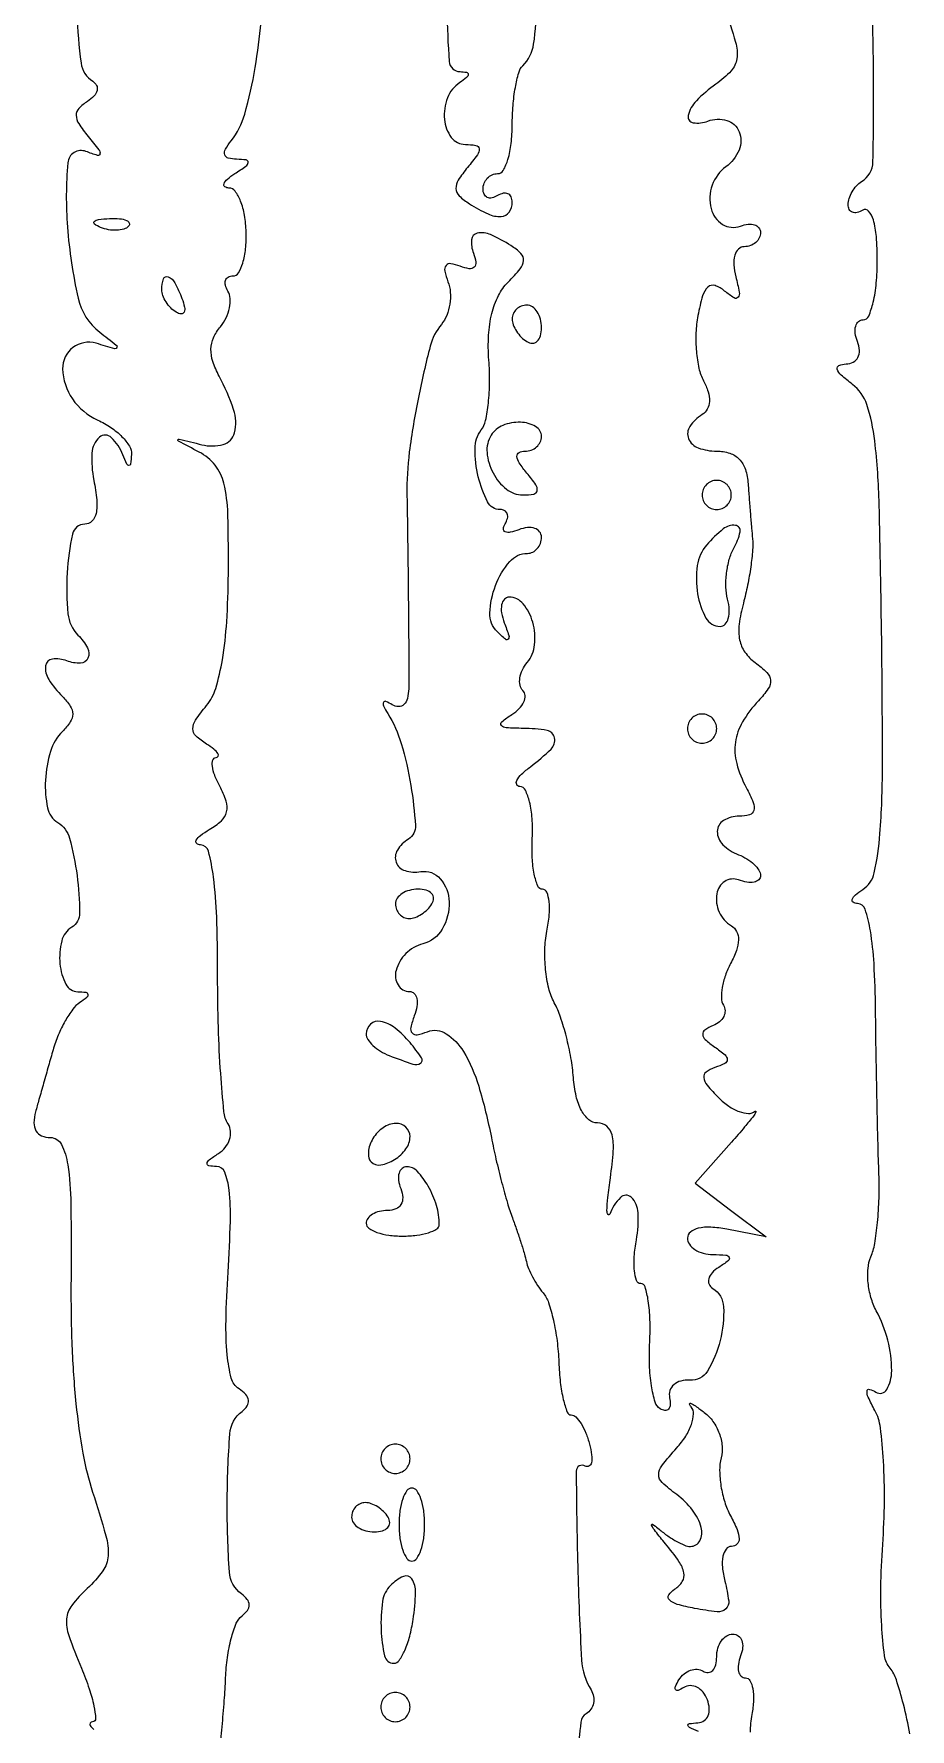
# Model space of a CAD drawing. Extents: x 254 to 922, y 86 to 1093.
# Drawn here: x 283.2 to 343.2, y 627.5 to 743.6 of the extents above; entities that cross this region are included whole.
import ezdxf

# ---------------------------------------------------------------- set-up
doc = ezdxf.new("R2010")
doc.units = 0

msp = doc.modelspace()

# ---------------------------------------------------------------- linework, layer by layer
for points in [[(343.234148, 627.159414, 0.01655), (342.785505, 629.19528, 0.015426), (342.301875, 630.87179, 0.095545), (341.87252, 631.653604, -0.141835), (341.496264, 632.517086, -0.017391), (341.300081, 634.589884, -0.018917), (341.243675, 637.181904, -0.012935), (341.36716, 640.124487, 0.013997), (341.4855, 643.095044, 0.017535), (341.421423, 645.85151, 0.01718), (341.209701, 648.129792, 0.091347), (340.830581, 649.316562, -0.012711), (340.375616, 650.221219, -0.124751), (340.29463, 650.637073, -0.480338), (340.460533, 650.755344, -0.069439), (340.900232, 650.56166, 0.425972), (341.647325, 650.753867, 0.128073), (341.983162, 652.022241, 0.065048), (341.718493, 654.114441, 0.058981), (340.922997, 656.143882, -0.054344), (340.563199, 657.037387, -0.043653), (340.370438, 658.056248, -0.045179), (340.361142, 659.041447, -0.080144), (340.554333, 659.828141, 0.058848), (340.818023, 660.734242, 0.016937), (341.010147, 662.183891, 0.016789), (341.117196, 663.845968, 0.017141), (341.111349, 665.5, -0.003162), (341.047494, 667.527177, -0.001094), (340.980213, 670.454688, -0.001087), (340.920143, 673.681006, -0.001263), (340.877426, 676.75, 0.010756), (340.773571, 679.905187, 0.028331), (340.522931, 682.152655, 0.036245), (340.159284, 683.637567, 0.321658), (339.647413, 684.015313, -0.138929), (339.34646, 684.104936, -0.351959), (339.277678, 684.306778, -0.132199), (339.494268, 684.615829, -0.032388), (340, 684.986031, 0.200641), (340.791837, 686.124699, 0.033979), (341.179121, 688.801572, 0.018919), (341.351571, 693.347504, 0.003166), (341.297041, 702.076078, 0.00296), (341.125695, 711.338146, 0.022352), (340.823515, 715.70347, 0.050139), (340.284157, 718.185221, 0.15312), (339.297041, 719.573557, -0.019339), (338.522211, 720.209821, -0.135563), (338.258806, 720.616169, -0.387257), (338.373784, 720.864705, -0.094055), (338.856989, 720.968197, 0.113011), (339.350388, 721.093394, 0.15767), (339.669807, 721.413408, 0.135432), (339.770033, 721.90163, 0.075055), (339.638374, 722.5, -0.055937), (339.488865, 723.074366, -0.100118), (339.516384, 723.559375, -0.147206), (339.710807, 723.877514, -0.184534), (340.031385, 724, 0.30182), (340.406881, 724.249382, 0.041033), (340.715469, 725.192336, 0.036071), (340.929926, 726.503381, 0.022511), (341, 728.059017, 0.019531), (340.936318, 729.688628, 0.051222), (340.726474, 730.83874, 0.106919), (340.402624, 731.437431, 0.369423), (340, 731.5, -0.076764), (339.617617, 731.338175, -0.154201), (339.29375, 731.357263, -0.186277), (339.079239, 731.550471, -0.117858), (339, 731.881966, -0.079891), (339.068329, 732.306876, -0.053415), (339.272103, 732.756385, -0.052535), (339.571946, 733.161368, -0.068841), (339.926308, 733.454456, 0.254453), (340.698946, 734.807376, 0.00771), (340.733349, 741.500439, 0.006843), (340.572184, 748.224107, 0.403228)], [(330.565466, 745.25, -0.014446), (331.287129, 743.011647, -0.101102), (331.380038, 741.873832, -0.159067), (330.990468, 741.036657, -0.051565), (329.947628, 740.128028, 0.044492), (328.606757, 738.992611, 0.142331), (328.054191, 737.97265, 0.434361), (328.390155, 737.487654, 0.128663), (329.398849, 737.599558, -0.166178), (330.695447, 737.647635, -0.229305), (331.540102, 736.871572, -0.195622), (331.528113, 735.607633, -0.136736), (330.635404, 734.475352, 0.151307), (329.692681, 733.206764, 0.145651), (329.613421, 731.606415, 0.196144), (330.394509, 730.528697, 0.234851), (331.629042, 730.411145, -0.061879), (332.153721, 730.541104, -0.108279), (332.597281, 730.498162, -0.150891), (332.888739, 730.293696, -0.166391), (333, 729.968615, -0.114529), (332.914242, 729.599134, -0.100368), (332.67199, 729.284531, -0.093671), (332.309772, 729.073401, -0.085442), (331.883369, 729, 0.198766), (331.492387, 728.838179, 0.12864), (331.241384, 728.409871, 0.085781), (331.173018, 727.748916, 0.04696), (331.304694, 726.942849, -0.014784), (331.545749, 725.895471, -0.218107), (331.460782, 725.537178, -0.387954), (331.189138, 725.491021, -0.030228), (330.542142, 725.965025, 0.090317), (329.885453, 726.334576, 0.275738), (329.404587, 726.234258, 0.138216), (329.034825, 725.634301, 0.022192), (328.713732, 724.28282, 0.037546), (328.578599, 723.100757, 0.031049), (328.608153, 721.833125, 0.032128), (328.783622, 720.669136, 0.069497), (329.09562, 719.821332, -0.047604), (329.410088, 719.06972, -0.085497), (329.496886, 718.40861, -0.111706), (329.354386, 717.87833, -0.133843), (329.002704, 717.501671, 0.106273), (328.165114, 716.69705, 0.248181), (328.074873, 715.858376, 0.214867), (328.735408, 715.220237, 0.086428), (330, 715, -0.078217), (330.894922, 714.859141, -0.124474), (331.548106, 714.449711, -0.114555), (331.96277, 713.750191, -0.059919), (332.152314, 712.75, 0.001832), (332.221639, 711.778756, 0.001414), (332.304099, 710.720313, 0.00143), (332.386746, 709.732086, 0.003427), (332.455139, 709, -0.045815), (332.461648, 708.228824, -0.014587), (332.332825, 707.086481, -0.014423), (332.114254, 705.815555, -0.015593), (331.827395, 704.592276, 0.032286), (331.537666, 703.140427, 0.082317), (331.571735, 702.070825, 0.106192), (331.93204, 701.236582, 0.080205), (332.635468, 700.524602, -0.037336), (333.433349, 699.844318, -0.177889), (333.683372, 699.310542, -0.175173), (333.530205, 698.736782, -0.035992), (332.860897, 697.908516, 0.053986), (331.769488, 696.454016, 0.099255), (331.280493, 695.062831, 0.100965), (331.369556, 693.607125, 0.057323), (332.02168, 691.95949, -0.023923), (332.503336, 690.945769, -0.161143), (332.545123, 690.398321, -0.271391), (332.25015, 690.096167, -0.066952), (331.535184, 690, 0.135436), (330.47134, 689.706449, 0.260406), (330.042892, 688.963039, 0.206169), (330.421353, 688.050919, 0.101456), (331.5, 687.361626, -0.046632), (332.073834, 687.077603, -0.052856), (332.559375, 686.702003, -0.060245), (332.891862, 686.296202, -0.142471), (333, 685.924396, -0.209945), (332.877126, 685.644659, -0.13955), (332.559375, 685.484956, -0.08982), (332.07468, 685.480468, -0.049166), (331.5, 685.638374, 0.240913), (330.549234, 685.536821, 0.211707), (330.002241, 684.691497, 0.147069), (330.172004, 683.441419, 0.148631), (331.002704, 682.498329, -0.140543), (331.365618, 682.099244, -0.119726), (331.490415, 681.542196, -0.082486), (331.356357, 680.815906, -0.036084), (330.95646, 679.918645, 0.037663), (330.595864, 679.102653, 0.04217), (330.37793, 678.27182, 0.04656), (330.320189, 677.544181, 0.135752), (330.459986, 677.064743, -0.134429), (330.571959, 676.684412, -0.121579), (330.481154, 676.28381, -0.103856), (330.194566, 675.92344, -0.076857), (329.756231, 675.661541, 0.050975), (329.191039, 675.362237, 0.269988), (329.043259, 675.059803, 0.19576), (329.218468, 674.705737, 0.02838), (329.863153, 674.197182, -0.020847), (330.571284, 673.655674, -0.220974), (330.722538, 673.335476, -0.28883), (330.557689, 673.070189, -0.032683), (329.872081, 672.790694, 0.076878), (329.275752, 672.483864, 0.274226), (329.112652, 672.105342, 0.144435), (329.342704, 671.583666, 0.020798), (330.139881, 670.717262, 0.046134), (330.824704, 670.148364, 0.061913), (331.540718, 669.778032, 0.077199), (332.178344, 669.649069, 0.183314), (332.630952, 669.797619, -0.787378), (332.685747, 669.755594, -0.058999), (332.514128, 669.466227, -0.012974), (331.912939, 668.721461, -0.004559), (331.012888, 667.683155), (328.525777, 664.86631), (330.952942, 663.035496), (333.380107, 661.204682), (330.690054, 661.718918, 0.032698), (329.589668, 661.855523, 0.069718), (328.737162, 661.786258, 0.11315), (328.199358, 661.529367, 0.228832), (328, 661.116577, 0.153786), (328.134534, 660.689513, 0.096881), (328.514063, 660.323496, 0.079717), (329.080851, 660.073761, 0.061872), (329.75, 659.984687, -0.015461), (330.63092, 659.949724, -0.276177), (330.854177, 659.793849, -0.350217), (330.794125, 659.560005, -0.02023), (330.143237, 659.109687, 0.061186), (329.686859, 658.735316, 0.120578), (329.454558, 658.331072, 0.171928), (329.476399, 657.960984, 0.155676), (329.726506, 657.669028, -0.247504), (330.470363, 656.40517, -0.072989), (330.240877, 654.094981, -0.075298), (329.368017, 652.001609, -0.282058), (328.155129, 651.376923, 0.08048), (327.543639, 651.323965, 0.117824), (327.06691, 651.074824, 0.137245), (326.800635, 650.670061, 0.129129), (326.774777, 650.17567, -0.059561), (326.814931, 649.707718, -0.170217), (326.698309, 649.407558, -0.244408), (326.45674, 649.310064, -0.11494), (326.128605, 649.420517, -0.187774), (325.782903, 649.879066, -0.029861), (325.538255, 650.999012, -0.029583), (325.401163, 652.419474, -0.022023), (325.412149, 653.994847, 0.019304), (325.431201, 655.530179, 0.031741), (325.314937, 656.823486, 0.033865), (325.102507, 657.769801, 0.33202), (324.794058, 658, -0.322764), (324.512894, 658.202606, -0.056123), (324.368363, 658.88125, -0.042847), (324.356676, 659.849916, -0.025207), (324.5, 661, 0.0538), (324.623863, 662.849003, 0.193818), (324.147652, 663.905432, 0.412801), (323.410001, 663.891728, 0.098935), (322.674954, 662.75, -0.593278), (322.559019, 662.735421, -0.162398), (322.486079, 662.96875, -0.023567), (322.546775, 663.88529, -0.007391), (322.722463, 665.25, 0.017489), (322.921859, 667.09184, 0.075917), (322.835753, 668.183979, 0.16251), (322.473666, 668.771357, 0.175821), (321.84355, 669, -0.177489), (321.24497, 669.219394, -0.095094), (320.74439, 669.840271, -0.067372), (320.380046, 670.824977, -0.035963), (320.188345, 672.111263, 0.024945), (320.018899, 673.449707, 0.018796), (319.70478, 674.899296, 0.019121), (319.305097, 676.242477, 0.041008), (318.875071, 677.233431, -0.064108), (318.503469, 678.210719, -0.033328), (318.284075, 679.498996, -0.032496), (318.233108, 680.872839, -0.042402), (318.374434, 682.122168, 0.027695), (318.532173, 683.22538, 0.047382), (318.524694, 684.154637, 0.065334), (318.372084, 684.797077, 0.311279), (318.077716, 685, -0.30674), (317.750633, 685.2215, -0.045226), (317.510022, 686.028125, -0.038156), (317.370017, 687.158538, -0.023492), (317.37005, 688.5, 0.027492), (317.35934, 689.843434, 0.043518), (317.18747, 690.981217, 0.054165), (316.898425, 691.785193, 0.278425), (316.517334, 692.031803, -0.282477), (316.305288, 692.171293, -0.237416), (316.312904, 692.444494, -0.079718), (316.644822, 692.878248, -0.027312), (317.25, 693.392046, 0.030139), (318.653821, 694.597607, 0.252499), (318.897445, 695.367915, 0.313524), (318.381539, 695.873019, 0.040116), (316.75, 696.015313, -0.011912), (315.586888, 696.050949, -0.209822), (315.258278, 696.217086, -0.419686), (315.285582, 696.474517, -0.026629), (315.97104, 696.96094, 0.055532), (316.481565, 697.369465, 0.088307), (316.800705, 697.827231, 0.122104), (316.883519, 698.258627, 0.185084), (316.729716, 698.603618, -0.147684), (316.534389, 698.967931, -0.08807), (316.522878, 699.463708, -0.074281), (316.693399, 700.013464, -0.060993), (317.025929, 700.531243, 0.148644), (317.534103, 701.741284, 0.093552), (317.404324, 703.280947, 0.104056), (316.750619, 704.542694, 0.22504), (315.786022, 705, 0.210719), (315.461162, 704.85673, 0.138784), (315.275479, 704.485937, 0.089343), (315.269684, 703.920461, 0.048989), (315.452257, 703.25, -0.01018), (315.765696, 702.373425, -0.25469), (315.722483, 702.130052, -0.426702), (315.535803, 702.113268, -0.016105), (314.966605, 702.642641, -0.210209), (314.466335, 703.913409, -0.082471), (314.856022, 705.797893, -0.083314), (315.828173, 707.439248, -0.22095), (317.035184, 708, 0.113981), (317.403221, 708.085003, 0.100321), (317.716585, 708.325178, 0.093839), (317.926868, 708.684276, 0.085866), (318, 709.106989, 0.164546), (317.874153, 709.479041, 0.151163), (317.544118, 709.713861, 0.10915), (317.041968, 709.764706, 0.062551), (316.448062, 709.618443, -0.036408), (315.868281, 709.443138, -0.155351), (315.512472, 709.474315, -0.32948), (315.393111, 709.674071, -0.1144), (315.507079, 710.011454, 0.072296), (315.671118, 710.389668, 0.148166), (315.66174, 710.709615, 0.188807), (315.484984, 710.920872, 0.125874), (315.175648, 711, -0.280421), (314.309581, 711.527183, -0.061119), (313.675243, 713.237755, -0.058794), (313.450956, 715.16973, -0.163335), (313.882635, 716.447964, 0.111439), (314.174412, 717.088326, 0.024571), (314.363714, 718.288483, 0.024392), (314.448114, 719.728718, 0.021352), (314.398444, 721.236232, -0.032555), (314.380513, 722.936383, -0.047036), (314.602819, 724.421933, -0.054637), (315.053303, 725.649508, -0.081308), (315.71984, 726.576983, 0.023642), (316.54758, 727.486934, 0.154721), (316.775922, 728.052317, 0.221124), (316.595882, 728.532946, 0.053248), (315.912179, 729.075438, 0.035676), (314.518453, 729.824257, 0.157027), (313.602688, 729.925577, 0.335201), (313.206636, 729.476391, 0.110994), (313.342084, 728.550928, -0.051633), (313.507524, 727.937019, -0.243183), (313.397269, 727.600995, -0.239796), (313.057517, 727.49368, -0.050454), (312.437732, 727.662268, 0.051245), (311.793294, 727.83647, 0.272882), (311.466882, 727.709421, 0.224602), (311.380447, 727.331678, 0.037388), (311.600535, 726.598606, -0.074576), (311.759104, 725.881192, -0.055685), (311.724555, 725.070693, -0.056059), (311.51311, 724.294183, -0.07888), (311.147577, 723.677819, 0.109684), (310.383378, 722.189014, 0.014123), (309.569906, 718.675029, 0.017626), (308.952018, 714.941126, 0.036799), (308.789563, 712, -0.001457), (308.843932, 708.486167, -0.000892), (308.888571, 704.342397, -0.000683), (308.918083, 700.470335, -0.005781), (308.908842, 698.728387, -0.058056), (308.821191, 698.072497, -0.138208), (308.577472, 697.650275, -0.199797), (308.21603, 697.50666, -0.13516), (307.784971, 697.632895, 0.036447), (307.353983, 697.857663, 0.39434), (307.18489, 697.797204, 0.239906), (307.183653, 697.562199, 0.021986), (307.477404, 697.036561, -0.066825), (308.39797, 694.975842, -0.030815), (309.054764, 692.107001, -0.024138), (309.372374, 689.361834, -0.277873), (308.89589, 688.435657, 0.11643), (308.133746, 687.673522, 0.232215), (308.052911, 686.844896, 0.232749), (308.65878, 686.275537, 0.116767), (309.732784, 686.206163, -0.264197), (311.074653, 685.718451, -0.171133), (311.682178, 684.136225, -0.139298), (311.208265, 682.273917, -0.199853), (309.869591, 681.255646, 0.132795), (308.717507, 680.596277, 0.12996), (308.043092, 679.441151, 0.205581), (308.178666, 678.446938, 0.263281), (308.968615, 678, -0.208256), (309.283486, 677.862906, -0.140133), (309.464046, 677.508377, -0.090467), (309.470624, 676.967565, -0.049572), (309.295006, 676.326391, 0.034215), (309.054203, 675.5424, 0.236046), (309.14481, 675.162294, 0.273234), (309.486849, 675.041403, 0.043201), (310.200137, 675.246558, -0.240644), (311.473606, 675.111192, -0.112986), (312.655111, 673.8868, -0.063295), (313.702801, 671.51617, -0.024072), (314.569163, 668, 0.008534), (314.886822, 666.5134, 0.007055), (315.274532, 664.940625, 0.007135), (315.671157, 663.507927, 0.018915), (316.007602, 662.5, -0.006607), (316.310827, 661.660941, -0.006146), (316.599436, 660.79375, -0.006138), (316.837052, 660.016555, -0.020601), (316.965236, 659.5, 0.050195), (317.109838, 659.036401, 0.022541), (317.386336, 658.460668, 0.022046), (317.735807, 657.873525, 0.027945), (318.111123, 657.366104, -0.093319), (318.483559, 656.694974, -0.024395), (318.815673, 655.50306, -0.023917), (319.066849, 654.083621, -0.022439), (319.188116, 652.616104, 0.018745), (319.292347, 651.230096, 0.030067), (319.49602, 650.062231, 0.030487), (319.756502, 649.20108, 0.313754), (320.045398, 649, -0.205841), (320.35854, 648.865382, -0.050641), (320.708585, 648.412095, -0.043491), (321.036882, 647.76493, -0.031699), (321.29011, 646.99862, -0.030363), (321.435419, 646.263193, -0.082322), (321.419574, 645.733577, -0.214642), (321.253586, 645.499615, -0.277956), (320.99589, 645.50254, 0.588921), (320.381542, 645.158179, 0.005359), (320.481157, 638.6397, 0.007762), (320.747746, 632.222957, 0.124774), (321.394588, 630.170561, -0.091814), (321.565175, 629.731347, -0.095951), (321.563331, 629.267249, -0.099448), (321.390301, 628.850499, -0.106765), (321.073067, 628.545158, 0.226001), (320.700733, 627.967688, 0.010967), (320.452146, 625.636245, 0.016057)], [(311.544256, 745.224993, 0.019868), (311.685774, 741.674841, 0.387004), (312.422578, 740.984687, -0.042586), (312.865716, 740.940524, -0.369218), (312.980905, 740.797777, -0.219424), (312.873962, 740.582158, -0.02225), (312.401254, 740.234687, 0.154106), (311.561591, 739.186975, 0.115798), (311.355327, 737.715139, 0.138133), (311.827498, 736.482677, 0.236889), (312.789111, 736, -0.043518), (313.51074, 735.937073, -0.337906), (313.725785, 735.703964, -0.182644), (313.613116, 735.29353, -0.015878), (312.936747, 734.423785, 0.03121), (312.300438, 733.551664, 0.156052), (312.147786, 732.973918, 0.190605), (312.372206, 732.481966, 0.050531), (313.064302, 731.939097, 0.032774), (314.346323, 731.24098, 0.119044), (315.24986, 731.061446, 0.238026), (315.785518, 731.359793, 0.149924), (316, 732.059017, 0.108972), (315.921712, 732.413961, 0.182303), (315.70625, 732.6254, 0.161196), (315.3821, 732.656512, 0.082592), (315, 732.5, -0.082592), (314.6179, 732.343488, -0.161196), (314.29375, 732.3746, -0.182303), (314.078288, 732.586039, -0.108972), (314, 732.940983, -0.093332), (314.076123, 733.345238, -0.09642), (314.29375, 733.688914, -0.099167), (314.618444, 733.918938, -0.105053), (315, 734, 0.270668), (315.385211, 734.225013, 0.055558), (315.70625, 734.979167, 0.044499), (315.927394, 736.056172, 0.028402), (316, 737.333333, -0.01994), (316.053029, 738.662515, -0.02416), (316.212355, 739.899855, -0.02382), (316.442245, 740.908921, -0.129153), (316.722912, 741.389579, 0.16118), (317.465636, 742.867112, 0.037535), (317.665672, 745.67415, 0.035805)], [(286.193532, 744.961028, 0.025674), (286.472312, 741.56561, 0.22466), (287.272395, 740.331651, -0.141457), (287.533586, 740.043391, -0.177928), (287.570359, 739.687476, -0.12941), (287.357899, 739.304603, -0.063392), (286.921065, 738.951215, 0.063214), (286.32379, 738.468386, 0.197293), (286.138087, 737.996777, 0.142119), (286.313479, 737.423307, 0.0284), (286.955746, 736.553323, -0.00728), (287.691425, 735.640152, -0.2047), (287.768045, 735.351883, -0.460146), (287.601406, 735.246421, -0.017035), (286.80601, 735.520947, 0.497908), (285.569364, 734.749868, 0.041477), (285.541154, 730.347014, 0.036285), (286.272342, 725.477298, 0.174148), (287.754493, 723.146573, -0.002913), (288.879445, 722.263766, -0.315279), (288.931607, 722.088179, -0.400004), (288.789417, 722.012754, -0.003475), (287.5, 722.383887, 0.239307), (285.91331, 722.090936, 0.23939), (285.213759, 720.63722, 0.147715), (285.886757, 718.570016, 0.13461), (287.612586, 717.130656, -0.042294), (288.520243, 716.620489, -0.049959), (289.275506, 715.988927, -0.057334), (289.781701, 715.336681, -0.153042), (289.921053, 714.771439, -0.011809), (289.864895, 714.117216, -0.372075), (289.755179, 714.015181, -0.305093), (289.613803, 714.102936, -0.009879), (289.337719, 714.75, 0.104304), (288.546161, 715.928682, 0.391734), (287.732993, 715.948882, 0.202959), (287.21054, 714.862986, 0.061415), (287.35, 713, -0.024941), (287.549448, 711.65785, -0.075903), (287.499947, 710.739762, -0.14314), (287.215597, 710.206314, -0.201812), (286.725, 709.999791, 0.353467), (285.889426, 709.324522, 0.037733), (285.525936, 706.671355, 0.03894), (285.573943, 703.866806, 0.174345), (286.263149, 702.403518, -0.07265), (286.91508, 701.528549, -0.229765), (286.946088, 700.818079, -0.293817), (286.434528, 700.474691, -0.096809), (285.5, 700.638374, 0.120764), (284.508116, 700.76406, 0.346456), (284.047, 700.306664, 0.175408), (284.263228, 699.361335, 0.053363), (285.2, 698.2, -0.049631), (285.734592, 697.547259, -0.147822), (285.9, 697, -0.147822), (285.734592, 696.452741, -0.049631), (285.2, 695.8, 0.122657), (284.383463, 694.441827, 0.061736), (284.035251, 692.459597, 0.063845), (284.180372, 690.5772, 0.206034), (284.884704, 689.571257, -0.190684), (285.690216, 688.490225, -0.033032), (286.200201, 685.941622, -0.031392), (286.376559, 683.378226, -0.261515), (285.833269, 682.396955, 0.195389), (285.14776, 681.459333, 0.085094), (285.029132, 679.893375, 0.0941), (285.434824, 678.492125, 0.279204), (286.25, 677.984687, -0.031154), (286.789513, 677.944398, -0.324788), (286.940715, 677.79927, -0.272748), (286.861031, 677.584138, -0.025255), (286.384781, 677.234687, 0.08815), (285.906862, 676.781928, 0.03048), (285.387383, 675.981439, 0.029172), (284.910919, 675.010915, 0.029959), (284.555434, 674, 0.000368), (284.246316, 672.914822, 0.000277), (283.907719, 671.720312, 0.00028), (283.590423, 670.596183, 0.000643), (283.353265, 669.75, 0.06352), (283.245456, 669.012225, 0.136481), (283.38818, 668.460308, 0.162415), (283.771441, 668.121141, 0.100946), (284.365359, 668, -0.283971), (285.126834, 667.529593, -0.080037), (285.563712, 666.138572, -0.032979), (285.773286, 663.479337, -0.005244), (285.784924, 658.25, 0.01131), (285.849477, 653.75367, 0.016144), (286.125697, 649.771932, 0.018421), (286.597997, 646.380814, 0.035013), (287.266585, 643.709213, -0.009833), (288.171905, 640.735789, -0.083121), (288.324993, 639.350052, -0.143593), (287.960029, 638.321814, -0.048655), (286.898302, 637.119881, 0.039923), (285.836345, 635.959102, 0.148028), (285.484106, 635.043465, 0.103234), (285.636337, 633.90058, 0.014406), (286.497315, 631.660668, -0.016894), (287.029502, 630.255302, -0.030695), (287.353288, 629.070823, -0.035984), (287.469192, 628.207986, -0.426433), (287.26342, 627.984687, 0.243888), (287.1054, 627.89867, 0.297472), (287.102826, 627.733686, 0.08545), (287.341936, 627.468191, 0.025452)], [(295.932916, 625.8999, 0.006155), (296.128006, 627.646875, 0.006119), (296.283933, 629.441568, 0.00938), (296.370773, 631, -0.025514), (296.493732, 632.394886, -0.030199), (296.75579, 633.692187, -0.031419), (297.105004, 634.737162, -0.136326), (297.5, 635.25, 0.074142), (297.86922, 635.623764, 0.16608), (297.986474, 636, 0.161794), (297.850049, 636.376247, 0.069516), (297.459423, 636.75, -0.223913), (296.63029, 638.247309, -0.017103), (296.483626, 642.983686, -0.017295), (296.662785, 647.716968, -0.217033), (297.5, 649.25, 0.089515), (297.845345, 649.621639, 0.178167), (297.930879, 650.008582, 0.153768), (297.746544, 650.399902, 0.062657), (297.29161, 650.783301, -0.188429), (296.762308, 651.519744, -0.039258), (296.484441, 653.117226, -0.028743), (296.399342, 655.462275, -0.010485), (296.539461, 658.783301, 0.008463), (296.701008, 662.276626, 0.034592), (296.616418, 664.397167, 0.065811), (296.316123, 665.621857, 0.305679), (295.747852, 666.015313, -0.040305), (295.219854, 666.064472, -0.4061), (295.102172, 666.227279, -0.200573), (295.251702, 666.475878, -0.017196), (295.878115, 666.903509, 0.081808), (296.350415, 667.324364, 0.091244), (296.641357, 667.859855, 0.099453), (296.708047, 668.425011, 0.118749), (296.541159, 668.933404, -0.114095), (296.258391, 669.768835, -0.00714), (296.036139, 672.381013, -0.010242), (295.87816, 675.530716, -0.007408), (295.826087, 679.045207, 0.007894), (295.762144, 683.094823, 0.024292), (295.542768, 685.826009, 0.030902), (295.200104, 687.602886, 0.334824), (294.663043, 688.030409, -0.17836), (294.392841, 688.138064, -0.351426), (294.357648, 688.352385, -0.105648), (294.652895, 688.686545, -0.027327), (295.256611, 689.083798, 0.053214), (296.079318, 689.688292, 0.149748), (296.438524, 690.296461, 0.139212), (296.408813, 691.03097, 0.043608), (295.971427, 692.05339, -0.030289), (295.627612, 692.801406, -0.060128), (295.466307, 693.432681, -0.105963), (295.500434, 693.852664, -0.325595), (295.714816, 694.015313, 0.285519), (295.863483, 694.111811, 0.26933), (295.847616, 694.292991, 0.074908), (295.565736, 694.587752, 0.023511), (295.064302, 694.939097, -0.047908), (294.339882, 695.501222, -0.206654), (294.128604, 695.990579, -0.151385), (294.311391, 696.580456, -0.022952), (295.064302, 697.577314, 0.100699), (295.69651, 698.756753, 0.031735), (296.150681, 700.715162, 0.025774), (296.445414, 703.314783, 0.01331), (296.559089, 706.585902, 0.008202), (296.524799, 710.724015, 0.052637), (296.253973, 712.79768, 0.109989), (295.646487, 714.042086, 0.104682), (294.559089, 714.937643, -0.000992), (293.140695, 715.680287, -0.379562), (293.102946, 715.780288, -0.37968), (293.197714, 715.829683, -0.000993), (294.75, 715.437883, 0.132514), (296.20686, 715.458673, 0.267767), (296.979447, 716.255787, 0.143822), (296.917032, 717.848409, 0.041659), (295.930606, 720.129664, -0.042692), (295.496977, 721.138193, -0.086747), (295.370387, 721.989179, -0.098693), (295.544438, 722.759785, -0.068567), (296.016696, 723.520117, 0.059895), (296.410443, 724.130275, 0.061806), (296.643256, 724.810028, 0.068504), (296.688211, 725.45371, 0.12223), (296.527073, 725.956195, -0.072032), (296.353609, 726.355564, -0.14779), (296.362905, 726.693382, -0.188938), (296.548639, 726.916397, -0.126387), (296.8741, 727, 0.261243), (297.249249, 727.210368, 0.063867), (297.549738, 727.88125, 0.049169), (297.741496, 728.850657, 0.031374), (297.780937, 730, 0.034698), (297.668109, 731.150065, 0.051734), (297.398211, 732.123248, 0.066132), (297.025214, 732.79641, 0.233825), (296.59782, 733.015313, -0.156114), (296.320185, 733.108452, -0.343964), (296.26311, 733.310881, -0.121666), (296.491762, 733.624552, -0.031266), (297, 734, 0.012592), (297.756604, 734.516418, 0.207367), (297.909839, 734.773357, 0.415053), (297.781186, 734.939806, 0.028708), (297.127555, 734.984687, -0.061825), (296.556648, 735.062027, -0.260841), (296.317189, 735.293505, -0.203498), (296.358676, 735.670938, -0.039986), (296.747165, 736.25, 0.099432), (297.677951, 738.070458, 0.026499), (298.396945, 741.264092, 0.02048), (298.7973, 744.387081, 0.439795)], [(328.75, 627.337719, -0.011238), (328.132025, 627.603379, -0.279065), (328.031833, 627.75045, -0.393128), (328.126901, 627.864381, -0.015396), (328.718615, 627.921053, 0.139542), (329.136573, 628.069835, 0.14151), (329.410826, 628.415747, 0.115207), (329.491655, 628.917231, 0.074339), (329.36383, 629.494256, 0.076338), (329.065742, 630.016344, 0.105235), (328.65051, 630.359, 0.124177), (328.185421, 630.46944, 0.135731), (327.740707, 630.339748, -0.041876), (327.355401, 630.144088, -0.364631), (327.186018, 630.198931, -0.254429), (327.173007, 630.415235, -0.028851), (327.41459, 630.861803, -0.078004), (327.761221, 631.265683, -0.090333), (328.199089, 631.519692, -0.100781), (328.658364, 631.586571, -0.124968), (329.069098, 631.457295, 0.153598), (329.42208, 631.36763, 0.191518), (329.726548, 631.50893, 0.129571), (329.932339, 631.885513, 0.06068), (330, 632.440983, -0.069284), (330.082965, 633.036843, -0.085394), (330.325178, 633.542039, -0.099996), (330.684852, 633.879824, -0.13957), (331.106989, 634, -0.158089), (331.480915, 633.878743, -0.151946), (331.719716, 633.559375, -0.112257), (331.77672, 633.073899, -0.06502), (331.638374, 632.5, 0.051721), (331.483644, 631.925434, 0.093828), (331.496932, 631.440625, 0.142938), (331.66992, 631.12281, 0.199688), (331.965164, 631, -0.27506), (332.276721, 630.814577, -0.080015), (332.469313, 630.265625, -0.055971), (332.52261, 629.458069, -0.033378), (332.414222, 628.5, 0.035132), (332.280687, 627.28146, 0.128405)]]:
    msp.add_lwpolyline(points, format="xyb")
for points in [[(289.729167, 730.395833, -0.126455), (289.402231, 730.202593, -0.060344), (288.916927, 730.123424, -0.05415), (288.359369, 730.160852, -0.051402), (287.8125, 730.316886, -0.054073), (287.395823, 730.538436, -0.470617), (287.37858, 730.720685, -0.168741), (287.670344, 730.862007, -0.018894), (288.416667, 730.921053, -0.028489), (289.112848, 730.910055, -0.077125), (289.592839, 730.799335, -0.208169), (289.77538, 730.614691, -0.296942)], [(293.381557, 725.448062, -0.036408), (293.556862, 724.868281, -0.155351), (293.525685, 724.512472, -0.32948), (293.325929, 724.393111, -0.1144), (292.988546, 724.507079, -0.061454), (292.610411, 724.810572, -0.051183), (292.290385, 725.21498, -0.053277), (292.072509, 725.65395, -0.088797), (292, 726.059017, -0.079093), (292.117673, 726.798253, -0.444011), (292.441482, 726.942608, -0.168622), (292.894727, 726.51997, -0.029964)], [(316, 724.059017, 0.089642), (316.073302, 723.653442, 0.053229), (316.29375, 723.2129, 0.051032), (316.617485, 722.806203, 0.06081), (317, 722.5, 0.139169), (317.379648, 722.392057, 0.191142), (317.70625, 722.521475, 0.138808), (317.926733, 722.889346, 0.066118), (318, 723.440983, 0.062283), (317.925455, 724.037096, 0.080552), (317.70625, 724.542039, 0.097988), (317.381379, 724.879982, 0.153634), (317, 725, 0.092995), (316.618268, 724.928382, 0.096318), (316.29375, 724.723586, 0.099231), (316.076556, 724.418051, 0.105429)], [(314.555773, 716.090242, 0.161585), (314.272127, 714.895913, 0.100649), (314.684512, 713.503059, 0.10201), (315.601251, 712.396348, 0.170548), (316.729434, 712, 0.040905), (317.472734, 712.060911, 0.317246), (317.707386, 712.292085, 0.200989), (317.618521, 712.692802, 0.019452), (317, 713.5, -0.024942), (316.48229, 714.191217, -0.128583), (316.325424, 714.638636, -0.300026), (316.467821, 714.898357, -0.122183), (316.877555, 715, 0.087854), (317.306129, 715.075889, 0.094595), (317.670282, 715.29375, 0.100072), (317.913879, 715.618517, 0.111474), (318, 716, 0.270012), (317.599894, 716.686887, 0.123043), (316.562941, 716.975045, 0.101533), (315.354188, 716.759858, 0.161039)], [(329, 712, 0.099038), (329.076342, 711.618362, 0.097945), (329.29375, 711.29375, 0.097945), (329.618362, 711.076342, 0.099038), (330, 711, 0.099038), (330.381638, 711.076342, 0.097945), (330.70625, 711.29375, 0.097945), (330.923658, 711.618362, 0.099038), (331, 712, 0.099038), (330.923658, 712.381638, 0.097945), (330.70625, 712.70625, 0.097945), (330.381638, 712.923658, 0.099038), (330, 713, 0.099038), (329.618362, 712.923658, 0.097945), (329.29375, 712.70625, 0.097945), (329.076342, 712.381638, 0.099038)], [(329.31452, 708.573238, 0.146128), (328.670159, 707.16879, 0.075977), (328.692949, 705.223693, 0.085506), (329.266584, 703.570441, 0.273054), (330.233263, 703, 0.20814), (330.574605, 703.148528, 0.120578), (330.796789, 703.545778, 0.082455), (330.860351, 704.146464, 0.049206), (330.747393, 704.857967, -0.056936), (330.628491, 705.689496, -0.037865), (330.674183, 706.652503, -0.03796), (330.863944, 707.593505, -0.058901), (331.180452, 708.357967, 0.073339), (331.604626, 709.47206, 0.444567), (331.287048, 709.91758, 0.203025), (330.45136, 709.672068, 0.041047)], [(328, 696, 0.099038), (328.076342, 695.618362, 0.097945), (328.29375, 695.29375, 0.097945), (328.618362, 695.076342, 0.099038), (329, 695, 0.099038), (329.381638, 695.076342, 0.097945), (329.70625, 695.29375, 0.097945), (329.923658, 695.618362, 0.099038), (330, 696, 0.099038), (329.923658, 696.381638, 0.097945), (329.70625, 696.70625, 0.097945), (329.381638, 696.923658, 0.099038), (329, 697, 0.099038), (328.618362, 696.923658, 0.097945), (328.29375, 696.70625, 0.097945), (328.076342, 696.381638, 0.099038)], [(308, 684, 0.092995), (308.071618, 683.618268, 0.096318), (308.276414, 683.29375, 0.099231), (308.581949, 683.076556, 0.105429), (308.940983, 683, 0.089642), (309.346558, 683.073302, 0.053229), (309.7871, 683.29375, 0.051032), (310.193797, 683.617485, 0.06081), (310.5, 684, 0.139169), (310.607943, 684.379648, 0.191142), (310.478525, 684.70625, 0.138808), (310.110654, 684.926733, 0.066118), (309.559017, 685, 0.062283), (308.962904, 684.925455, 0.080552), (308.457961, 684.70625, 0.097988), (308.120018, 684.381379, 0.153634)], [(306, 675.106989, 0.144282), (306.113771, 674.720929, 0.059761), (306.46465, 674.297997, 0.052351), (306.976645, 673.905323, 0.045844), (307.581787, 673.606989, 0.011554), (309.200447, 673.028392, 0.224183), (309.714984, 673.090894, 0.425932), (309.79008, 673.45477, 0.022736), (309, 674.5, 0.05453), (307.97807, 675.489188, 0.115644), (306.982631, 675.945598, 0.232619), (306.300748, 675.766045, 0.217383)], [(306.458881, 667.933469, 0.055289), (306.246476, 667.485906, 0.063671), (306.150101, 667.023485, 0.073797), (306.178227, 666.616664, 0.143229), (306.333333, 666.333333, 0.245171), (307.010153, 666.120596, 0.09984), (307.935284, 666.48511, 0.089687), (308.724195, 667.224864, 0.161033), (309, 668.059017, 0.206886), (308.714394, 668.719722, 0.203785), (308.034956, 668.969816, 0.139607), (307.163143, 668.674324, 0.103622)], [(308.361626, 664.5, -0.075244), (308.496694, 663.885039, -0.151899), (308.382077, 663.407358, -0.166113), (308.027855, 663.106211, -0.094119), (307.468615, 663, 0.057655), (306.906906, 662.935013, 0.076891), (306.431406, 662.742969, 0.095774), (306.112753, 662.45878, 0.164341), (306, 662.125, 0.247457), (306.177076, 661.789117, 0.066043), (306.734375, 661.507031, 0.050979), (307.542375, 661.313744, 0.033246), (308.5, 661.25, 0.030072), (309.457789, 661.307657, 0.046781), (310.265625, 661.483006, 0.059344), (310.828021, 661.738071, 0.2624), (311, 662.043213, 0.072928), (310.810614, 663.334752, 0.05479), (310.249676, 664.659032, 0.058395), (309.508097, 665.683006, 0.209837), (308.786022, 666, 0.177953), (308.453387, 665.877741, 0.148741), (308.248856, 665.559375, 0.102995), (308.21462, 665.074266, 0.057964)], [(330.306868, 646.065465, 0.067277), (330.201327, 645.200572, 0.036714), (330.293656, 644.133603, 0.035823), (330.550375, 643.043707, 0.047148), (330.945287, 642.102233, -0.023742), (331.396964, 641.152492, -0.090939), (331.536151, 640.515321, -0.211154), (331.389954, 640.151937, -0.195457), (331.016132, 640, 0.234227), (330.647519, 639.817299, 0.115539), (330.428743, 639.327954, 0.0724), (330.39391, 638.568197, 0.03681), (330.558261, 637.623893, -0.027161), (330.821823, 636.265161, -0.24875), (330.622076, 635.718486, -0.213376), (330.029597, 635.527109, -0.02022), (328.485363, 635.758047, -0.019804), (327.298196, 636.03412, -0.125126), (326.762884, 636.338525, -0.35734), (326.721972, 636.682468, -0.112779), (327.118286, 637.073105, 0.112429), (327.6453, 637.59185, 0.194747), (327.756491, 638.186974, 0.10342), (327.416985, 638.97657, 0.021141), (326.48677, 640.18895, -0.00714), (325.806422, 641.026067, -0.05504), (325.539236, 641.453942, -0.745028), (325.60981, 641.518176, -0.044627), (325.976534, 641.25, 0.025239), (326.580244, 640.771573, 0.026887), (327.216857, 640.367188, 0.027794), (327.798122, 640.081674, 0.100588), (328.2, 640, 0.282653), (328.842252, 640.394594, 0.183766), (328.936717, 641.287081, 0.099622), (328.343516, 642.494641, 0.071175), (327.263275, 643.549439, -0.027917), (326.266446, 644.367461, -0.210131), (326.026957, 644.91317, -0.168494), (326.241282, 645.529754, -0.016796), (327.265457, 646.740833, 0.042191), (327.875663, 647.54147, 0.05729), (328.272606, 648.358099, 0.071148), (328.413691, 649.068918, 0.191759), (328.252182, 649.548184, -0.100742), (328.14209, 649.748204, -0.635104), (328.204691, 649.805533, -0.055412), (328.54979, 649.616602, -0.009783), (329.146765, 649.180265, -0.076513), (329.746248, 648.558715, -0.064606), (330.173077, 647.749876, -0.065911), (330.372905, 646.876387, -0.087484)], [(307, 646, 0.099038), (307.076342, 645.618362, 0.097945), (307.29375, 645.29375, 0.097945), (307.618362, 645.076342, 0.099038), (308, 645, 0.099038), (308.381638, 645.076342, 0.097945), (308.70625, 645.29375, 0.097945), (308.923658, 645.618362, 0.099038), (309, 646, 0.099038), (308.923658, 646.381638, 0.097945), (308.70625, 646.70625, 0.097945), (308.381638, 646.923658, 0.099038), (308, 647, 0.099038), (307.618362, 646.923658, 0.097945), (307.29375, 646.70625, 0.097945), (307.076342, 646.381638, 0.099038)], [(308.25, 641.5, 0.033246), (308.313744, 640.542375, 0.050979), (308.507031, 639.734375, 0.066043), (308.789117, 639.177076, 0.247457), (309.125, 639, 0.247457), (309.460883, 639.177076, 0.066043), (309.742969, 639.734375, 0.050979), (309.936256, 640.542375, 0.033246), (310, 641.5, 0.033246), (309.936256, 642.457625, 0.050979), (309.742969, 643.265625, 0.066043), (309.460883, 643.822924, 0.247457), (309.125, 644, 0.247457), (308.789117, 643.822924, 0.066043), (308.507031, 643.265625, 0.050979), (308.313744, 642.457625, 0.033246)], [(305, 642, 0.153634), (305.120018, 641.618621, 0.097988), (305.457961, 641.29375, 0.080552), (305.962904, 641.074545, 0.062283), (306.559017, 641, 0.066118), (307.110654, 641.073267, 0.138808), (307.478525, 641.29375, 0.191142), (307.607943, 641.620352, 0.139169), (307.5, 642, 0.06081), (307.193797, 642.382515, 0.051032), (306.7871, 642.70625, 0.053229), (306.346558, 642.926698, 0.089642), (305.940983, 643, 0.105429), (305.581949, 642.923444, 0.099231), (305.276414, 642.70625, 0.096318), (305.071618, 642.381732, 0.092995)], [(307.666667, 637.333333, 0.162371), (307.117772, 636.235044, 0.045714), (307.020422, 634.296221, 0.046123), (307.261742, 632.497637, 0.349591), (307.886501, 632, 0.246404), (308.257498, 632.194649, 0.047041), (308.641932, 632.88125, 0.04044), (308.980081, 633.850825, 0.027258), (309.213308, 635, 0.026634), (309.384953, 636.850856, 0.157424), (309.125842, 637.776043, 0.367968), (308.547369, 637.942549, 0.090364)], [(307, 629, 0.099038), (307.076342, 628.618362, 0.097945), (307.29375, 628.29375, 0.097945), (307.618362, 628.076342, 0.099038), (308, 628, 0.099038), (308.381638, 628.076342, 0.097945), (308.70625, 628.29375, 0.097945), (308.923658, 628.618362, 0.099038), (309, 629, 0.099038), (308.923658, 629.381638, 0.097945), (308.70625, 629.70625, 0.097945), (308.381638, 629.923658, 0.099038), (308, 630, 0.099038), (307.618362, 629.923658, 0.097945), (307.29375, 629.70625, 0.097945), (307.076342, 629.381638, 0.099038)]]:
    msp.add_lwpolyline(points, format="xyb", close=True)

doc.saveas('drawing.dxf')
